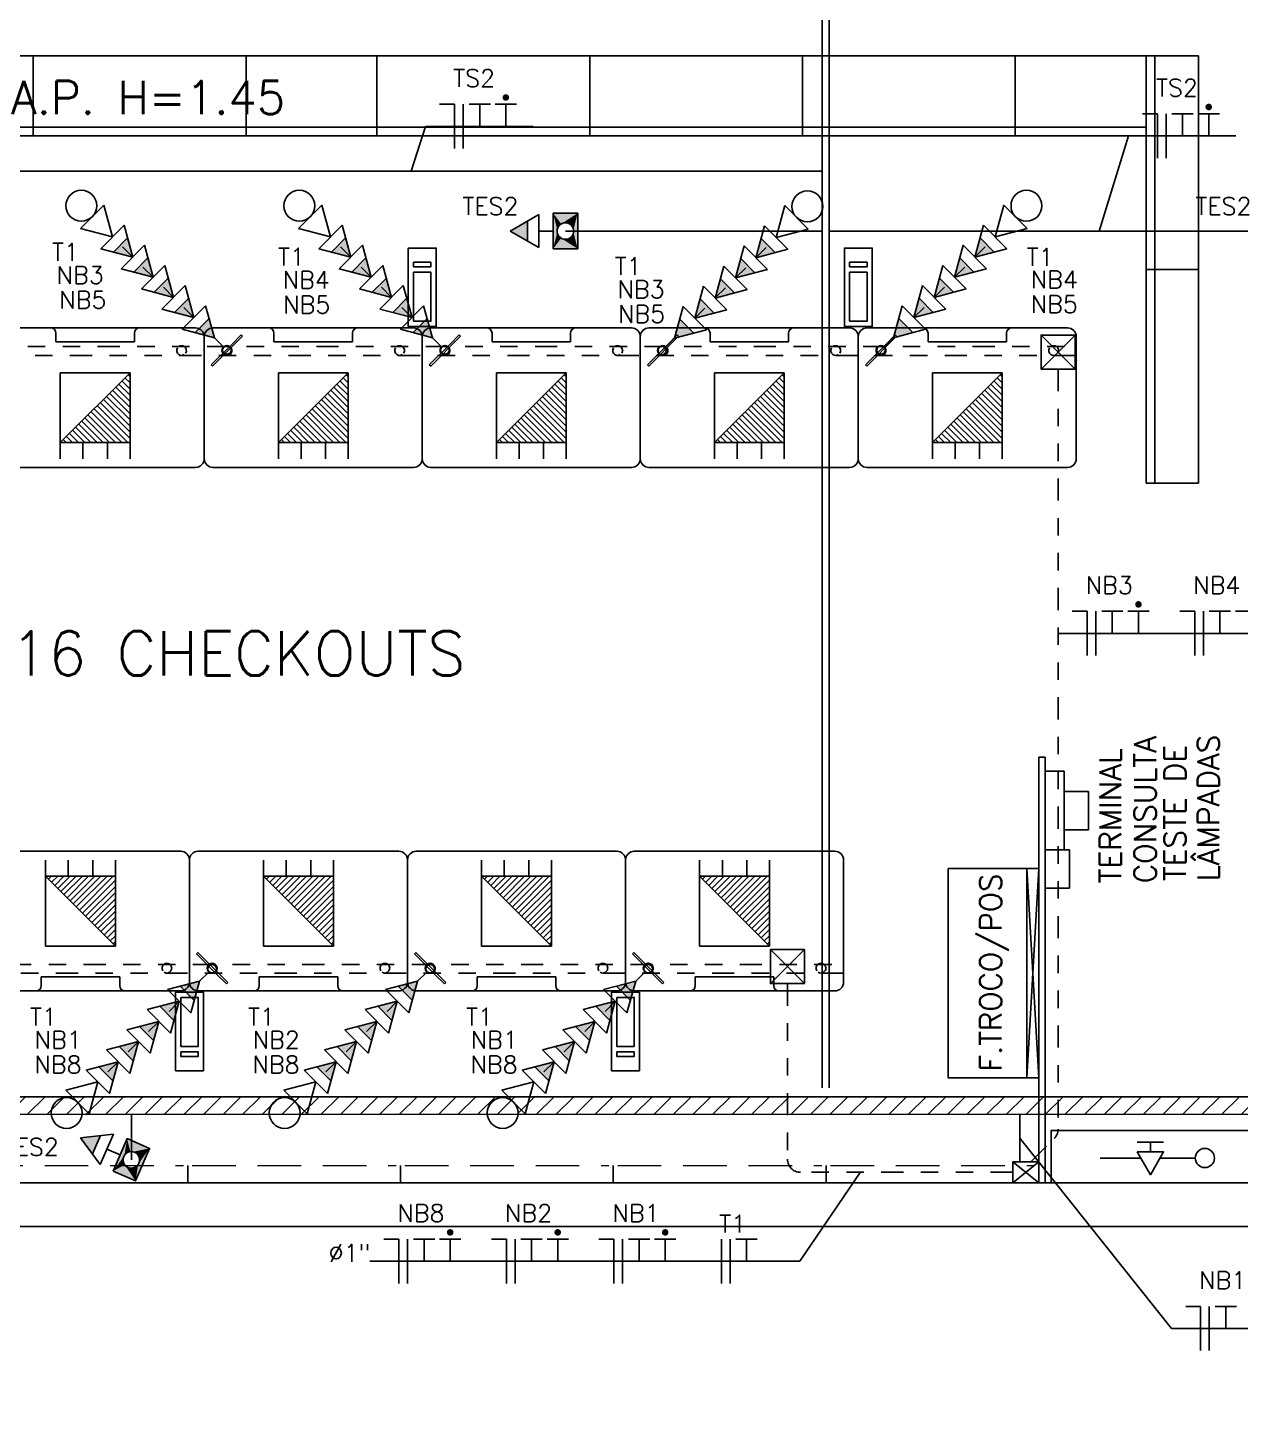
# Model space of a CAD drawing. Header units: metres. Extents: x -367 to 368, y -238 to 223.
# Drawn here: x 206.95 to 213.91, y 198.96 to 206.87 of the extents above; entities that cross this region are included whole.
import ezdxf
from ezdxf.enums import TextEntityAlignment as Align

# ---------------------------------------------------------------- set-up
doc = ezdxf.new("R2010")
doc.units = ezdxf.units.M
doc.linetypes.add('DIVIDE', pattern=[31.75, 12.7, -6.35, 0, -6.35, 0, -6.35])
doc.linetypes.add('LA_BAU_BASES GERAIS_R00$0$LA_BAU_MERC_R01$0$HIDDEN', pattern=[0.375, 0.25, -0.125])
for name, color, linetype in [('ELE-ELÉTRICA', 160, 'Continuous'), ('ELE-INDICAÇÕES', 10, 'Continuous'), ('ELE-INSTALAÇÕES', 160, 'Continuous'), ('ELE-TOMADAS', 10, 'Continuous'), ('ELE-VARIADOS', 10, 'Continuous'), ('ELETRICA', 160, 'Continuous'), ('LA_BAU_BASES GERAIS_R00$0$base', 253, 'Continuous'), ('LA_BAU_BASES GERAIS_R00$0$LA_BAU_MERC_R01$0$CHECK-OUT', 6, 'Continuous')]:
    doc.layers.add(name, color=color, linetype=linetype)
doc.styles.add('LA_BAU_BASES GERAIS_R00$0$LA_BAU_MERC_R01$0$R40-125-RS', font='romans.shx', dxfattribs={"height": 0.1248})
doc.styles.add('LA_BAU_BASES GERAIS_R00$0$LA_BAU_MERC_R01$0$R60-125-RS', font='romans.shx', dxfattribs={"height": 0.19})
doc.styles.add('LA_BAU_BASES GERAIS_R00$0$LA_BAU_MERC_R01$0$R80-125-RS', font='romans.shx', dxfattribs={"height": 0.25375})
doc.styles.add('LA_BAU_BASES GERAIS_R00$0$LA_BAU_MERC_R01$0$RS80', font='ROMANS', dxfattribs={"height": 0.18})
doc.styles.add('LA_BAU_BASES GERAIS_R00$0$R60-125-RS', font='romans.shx', dxfattribs={"height": 0.19})
doc.styles.add('LA_BAU_BASES GERAIS_R00$0$R80-100-RS', font='romans.shx', dxfattribs={"height": 0.203})
doc.styles.get("Standard").update_dxf_attribs({"font": 'romans.shx'})

# ---------------------------------------------------------------- blocks, each defined once
blk = doc.blocks.new('LA_BAU_BASES GERAIS_R00$0$LA_BAU_ALVENARIA TÉRREO_R01')
at = {"layer": 'LA_BAU_BASES GERAIS_R00$0$base', "linetype": 'Continuous'}
for p, q in [((213.3141, 200.4819), (213.4652, 200.4819)), ((213.3896, 200.4273), (213.3896, 200.4819)), ((213.1016, 200.3918), (213.3345, 200.3918)), ((213.4447, 200.3918), (213.6473, 200.3918))]:
    blk.add_line(p, q, dxfattribs=at)
for points in [[(244.37, 177.984), (244.37, 197.7196), (244.49, 197.7196), (244.49, 198.9296), (245.0223, 198.9296), (245.0223, 199.2593), (244.8723, 199.2593), (244.8723, 199.0796), (244.37, 199.0796), (244.37, 200.0296), (244.8723, 200.0296), (244.8723, 199.8604), (245.0223, 199.8604), (245.0223, 200.25), (235.3, 200.25), (235.3, 200.6006), (235.15, 200.6006), (235.15, 200.25), (200.064, 200.25)], [(200.03, 200.25), (200, 200.25), (200, 200), (244.01, 200), (244.01, 177.95), (244.37, 177.95), (244.37, 177.95)]]:
    blk.add_lwpolyline(points, dxfattribs=at)
for points in [[(212.8205, 200.25), (212.8205, 200.55), (214.0205, 200.55), (214.0205, 200.25)], [(213.3141, 200.4273), (213.4652, 200.4273), (213.3896, 200.2964)]]:
    blk.add_lwpolyline(points, close=True, dxfattribs=at)
blk.add_circle((213.7021, 200.3918), 0.0549, dxfattribs=at)
blk = doc.blocks.new('LA_BAU_BASES GERAIS_R00$0$LA_BAU_MERC_R01$0$MON')
at = {"layer": 'LA_BAU_BASES GERAIS_R00$0$LA_BAU_MERC_R01$0$CHECK-OUT', "color": 8}
for p, q in [((76.6531, 39.3141), (76.661, 39.322)), ((76.7719, 39.1953), (76.6531, 39.3141)), ((76.8321, 39.1509), (76.661, 39.322)), ((76.7719, 39.1953), (76.8242, 39.143)), ((76.8242, 39.143), (76.8321, 39.1509))]:
    blk.add_line(p, q, dxfattribs=at)
for start, end in [(146.53696, 236.53696), (56.53696, 123.46304), (326.53696, 56.53696), (236.53696, 303.46304)]:
    blk.add_arc((76.7426, 39.2325), 0.028, start, end, dxfattribs=at)
blk = doc.blocks.new('LA_BAU_BASES GERAIS_R00$0$LA_BAU_MERC_R01$0$FTPOS')
for p, q in [((-1.2, 0), (0, 0)), ((-1.2, -0.07), (-1.2, 0)), ((-1.2, -0.07), (0, 0)), ((-1.2, 0), (0, -0.07)), ((0, -0.07), (0, 0))]:
    blk.add_line(p, q)
blk.add_lwpolyline([(-1.2, -0.52), (0, -0.52), (0, -0.07), (-1.2, -0.07)], close=True)
at = {"style": 'LA_BAU_BASES GERAIS_R00$0$LA_BAU_MERC_R01$0$R40-125-RS', "width": 0.900554}
blk.add_text('F.TROCO/POS', height=0.1248, rotation=180, dxfattribs=at).set_placement((-0.0365, -0.2145), (-1.1711, -0.2145), align=Align.FIT)
blk = doc.blocks.new('LA_BAU_BASES GERAIS_R00$0$LA_BAU_MERC_R01')
at = {"layer": 'LA_BAU_BASES GERAIS_R00$0$base'}
h = blk.add_hatch(dxfattribs=at)
h.set_pattern_fill('ANSI31', color=256, scale=0.2, angle=1080.00015, style=0)
h.set_pattern_definition([(135.00015, (224.828037, 242.559148), (0.017677624, 0.017677715), [])])
h.paths.add_polyline_path([(207.14, 204.493), (207.54, 204.493), (207.54, 204.893)])
h = blk.add_hatch(dxfattribs=at)
h.set_pattern_fill('ANSI31', color=256, scale=0.2, angle=1080.00015, style=0)
h.set_pattern_definition([(135.00015, (226.078037, 242.559148), (0.017677624, 0.017677715), [])])
h.paths.add_polyline_path([(208.39, 204.493), (208.79, 204.493), (208.79, 204.893)])
h = blk.add_hatch(dxfattribs=at)
h.set_pattern_fill('ANSI31', color=256, scale=0.2, angle=1080.00015, style=0)
h.set_pattern_definition([(135.00015, (227.328037, 242.559148), (0.017677624, 0.017677715), [])])
h.paths.add_polyline_path([(209.64, 204.493), (210.04, 204.493), (210.04, 204.893)])
h = blk.add_hatch(dxfattribs=at)
h.set_pattern_fill('ANSI31', color=256, scale=0.2, angle=1080.00015, style=0)
h.set_pattern_definition([(135.00015, (228.578037, 242.559148), (0.017677624, 0.017677715), [])])
h.paths.add_polyline_path([(210.89, 204.493), (211.29, 204.493), (211.29, 204.893)])
h = blk.add_hatch(dxfattribs=at)
h.set_pattern_fill('ANSI31', color=256, scale=0.2, angle=1080.00015, style=0)
h.set_pattern_definition([(135.00015, (229.828037, 242.559148), (0.017677624, 0.017677715), [])])
h.paths.add_polyline_path([(212.14, 204.493), (212.54, 204.493), (212.54, 204.893)])
h = blk.add_hatch(dxfattribs=at)
h.set_pattern_fill('ANSI31', color=256, scale=0.2, angle=900.00015, style=0)
h.set_pattern_definition([(224.99985, (224.74356, 163.940852), (0.017677624, -0.017677715), [])])
h.paths.add_polyline_path([(207.0555, 202.007), (207.4555, 202.007), (207.4555, 201.607)])
h = blk.add_hatch(dxfattribs=at)
h.set_pattern_fill('ANSI31', color=256, scale=0.2, angle=900.00015, style=0)
h.set_pattern_definition([(224.99985, (225.99356, 163.940852), (0.017677624, -0.017677715), [])])
h.paths.add_polyline_path([(208.3055, 202.007), (208.7055, 202.007), (208.7055, 201.607)])
h = blk.add_hatch(dxfattribs=at)
h.set_pattern_fill('ANSI31', color=256, scale=0.2, angle=900.00015, style=0)
h.set_pattern_definition([(224.99985, (227.24356, 163.940852), (0.017677624, -0.017677715), [])])
h.paths.add_polyline_path([(209.5555, 202.007), (209.9555, 202.007), (209.9555, 201.607)])
h = blk.add_hatch(dxfattribs=at)
h.set_pattern_fill('ANSI31', color=256, scale=0.2, angle=900.00015, style=0)
h.set_pattern_definition([(224.99985, (228.49356, 163.940852), (0.017677624, -0.017677715), [])])
h.paths.add_polyline_path([(210.8055, 202.007), (211.2055, 202.007), (211.2055, 201.607)])
for p, q in [((206.985, 206.71), (205.765, 206.71)), ((208.205, 206.71), (206.985, 206.71)), ((206.985, 206.71), (206.985, 206.25)), ((206.985, 206.25), (206.985, 206.71)), ((208.205, 206.71), (208.955, 206.71)), ((208.205, 206.71), (208.205, 206.25)), ((208.205, 206.25), (208.205, 206.71)), ((208.955, 206.71), (208.955, 206.25)), ((210.175, 206.71), (208.955, 206.71)), ((208.955, 206.71), (208.955, 206.25)), ((211.395, 206.71), (210.175, 206.71)), ((210.175, 206.71), (210.175, 206.25)), ((210.175, 206.25), (210.175, 206.71)), ((212.615, 206.71), (211.395, 206.71)), ((211.395, 206.71), (211.395, 206.25)), ((211.395, 206.25), (211.395, 206.71)), ((212.615, 206.71), (213.365, 206.71)), ((212.615, 206.71), (212.615, 206.25)), ((212.615, 206.25), (212.615, 206.71)), ((213.365, 206.71), (213.365, 206.25)), ((213.365, 206.71), (213.665, 206.71)), ((213.365, 205.485), (213.365, 206.71)), ((213.415, 205.485), (213.415, 206.71)), ((213.665, 206.71), (213.665, 205.485)), ((205.765, 206.3), (206.985, 206.3)), ((206.985, 206.3), (208.205, 206.3)), ((208.955, 206.3), (208.205, 206.3)), ((208.955, 206.3), (210.175, 206.3)), ((210.175, 206.3), (211.395, 206.3)), ((211.395, 206.3), (212.615, 206.3)), ((213.365, 206.3), (212.615, 206.3)), ((205.765, 206.25), (206.985, 206.25)), ((206.985, 206.25), (208.205, 206.25)), ((208.955, 206.25), (208.205, 206.25)), ((208.955, 206.25), (210.175, 206.25)), ((210.175, 206.25), (211.395, 206.25)), ((211.395, 206.25), (212.615, 206.25)), ((213.365, 206.25), (212.615, 206.25)), ((213.665, 205.485), (213.365, 205.485)), ((213.365, 205.485), (213.665, 205.485)), ((213.365, 204.26), (213.365, 205.485)), ((213.415, 204.26), (213.415, 205.485)), ((213.665, 205.485), (213.665, 204.26)), ((206.765, 205.15), (207.085, 205.15)), ((207.595, 205.15), (207.085, 205.15)), ((207.915, 205.15), (207.595, 205.15)), ((208.015, 205.15), (208.335, 205.15)), ((208.845, 205.15), (208.335, 205.15)), ((209.165, 205.15), (208.845, 205.15)), ((209.265, 205.15), (209.585, 205.15)), ((210.095, 205.15), (209.585, 205.15)), ((210.415, 205.15), (210.095, 205.15)), ((210.515, 205.15), (210.835, 205.15)), ((211.345, 205.15), (210.835, 205.15)), ((211.665, 205.15), (211.345, 205.15)), ((211.765, 205.15), (212.085, 205.15)), ((212.595, 205.15), (212.085, 205.15)), ((212.915, 205.15), (212.595, 205.15)), ((207.115, 205.12), (207.115, 205.07)), ((207.565, 205.07), (207.115, 205.07)), ((207.565, 205.12), (207.565, 205.07)), ((207.965, 205.1), (207.965, 204.4)), ((207.965, 205.1), (207.965, 204.6)), ((208.365, 205.12), (208.365, 205.07)), ((208.815, 205.07), (208.365, 205.07)), ((208.815, 205.12), (208.815, 205.07)), ((209.215, 205.1), (209.215, 204.6)), ((209.215, 205.1), (209.215, 204.4)), ((209.615, 205.12), (209.615, 205.07)), ((210.065, 205.07), (209.615, 205.07)), ((210.065, 205.12), (210.065, 205.07)), ((210.465, 205.1), (210.465, 204.4)), ((210.465, 205.1), (210.465, 204.6)), ((210.865, 205.12), (210.865, 205.07)), ((211.315, 205.07), (210.865, 205.07)), ((211.315, 205.12), (211.315, 205.07)), ((211.715, 205.1), (211.715, 204.6)), ((211.715, 205.1), (211.715, 204.4)), ((212.115, 205.12), (212.115, 205.07)), ((212.565, 205.07), (212.115, 205.07)), ((212.565, 205.12), (212.565, 205.07)), ((212.965, 205.1), (212.965, 204.6)), ((207.54, 204.893), (207.14, 204.493)), ((207.54, 204.893), (207.14, 204.893)), ((207.14, 204.893), (207.14, 204.493)), ((207.54, 204.493), (207.54, 204.893)), ((208.79, 204.893), (208.39, 204.493)), ((208.79, 204.893), (208.39, 204.893)), ((208.39, 204.893), (208.39, 204.493)), ((208.79, 204.493), (208.79, 204.893)), ((210.04, 204.893), (209.64, 204.493)), ((210.04, 204.893), (209.64, 204.893)), ((209.64, 204.893), (209.64, 204.493)), ((210.04, 204.493), (210.04, 204.893)), ((211.29, 204.893), (210.89, 204.493)), ((211.29, 204.893), (210.89, 204.893)), ((210.89, 204.893), (210.89, 204.493)), ((211.29, 204.493), (211.29, 204.893)), ((212.54, 204.893), (212.14, 204.493)), ((212.54, 204.893), (212.14, 204.893)), ((212.14, 204.893), (212.14, 204.493)), ((212.54, 204.493), (212.54, 204.893)), ((207.965, 204.6), (207.965, 204.4)), ((209.215, 204.6), (209.215, 204.4)), ((210.465, 204.6), (210.465, 204.4)), ((211.715, 204.6), (211.715, 204.4)), ((212.965, 204.6), (212.965, 204.4)), ((207.54, 204.493), (207.14, 204.493)), ((207.14, 204.4), (207.14, 204.493)), ((207.27, 204.4), (207.27, 204.493)), ((207.41, 204.4), (207.41, 204.493)), ((207.54, 204.4), (207.54, 204.493)), ((208.79, 204.493), (208.39, 204.493)), ((208.39, 204.4), (208.39, 204.493)), ((208.52, 204.4), (208.52, 204.493)), ((208.66, 204.4), (208.66, 204.493)), ((208.79, 204.4), (208.79, 204.493)), ((210.04, 204.493), (209.64, 204.493)), ((209.64, 204.4), (209.64, 204.493)), ((209.77, 204.4), (209.77, 204.493)), ((209.91, 204.4), (209.91, 204.493)), ((210.04, 204.4), (210.04, 204.493)), ((211.29, 204.493), (210.89, 204.493)), ((210.89, 204.4), (210.89, 204.493)), ((211.02, 204.4), (211.02, 204.493)), ((211.16, 204.4), (211.16, 204.493)), ((211.29, 204.4), (211.29, 204.493)), ((212.54, 204.493), (212.14, 204.493)), ((212.14, 204.4), (212.14, 204.493)), ((212.27, 204.4), (212.27, 204.493)), ((212.41, 204.4), (212.41, 204.493)), ((212.54, 204.4), (212.54, 204.493)), ((206.765, 204.35), (207.915, 204.35)), ((208.015, 204.35), (209.165, 204.35)), ((209.265, 204.35), (210.415, 204.35)), ((210.515, 204.35), (211.665, 204.35)), ((211.765, 204.35), (212.915, 204.35)), ((213.665, 204.26), (213.365, 204.26)), ((212.7505, 202.69), (212.7505, 200.25)), ((212.7855, 202.69), (212.7505, 202.69)), ((212.7855, 202.69), (212.7855, 200.25)), ((212.8955, 202.6086), (212.7855, 202.6086)), ((212.7855, 202.6086), (212.7855, 202.1586)), ((212.8955, 202.1586), (212.8955, 202.6086)), ((213.0355, 202.4936), (212.8955, 202.4936)), ((212.8955, 202.4936), (212.8955, 202.2736)), ((213.0355, 202.2736), (213.0355, 202.4936)), ((212.8955, 202.2736), (213.0355, 202.2736)), ((206.6805, 202.15), (207.8305, 202.15)), ((207.9305, 202.15), (209.0805, 202.15)), ((209.1805, 202.15), (210.3305, 202.15)), ((210.4305, 202.15), (211.5805, 202.15)), ((212.7855, 201.9386), (212.7855, 202.1586)), ((212.7855, 202.1586), (212.9255, 202.1586)), ((212.7855, 202.1586), (212.8955, 202.1586)), ((212.9255, 202.1586), (212.9255, 201.9386)), ((207.0555, 202.1), (207.0555, 202.007)), ((207.1855, 202.1), (207.1855, 202.007)), ((207.3255, 202.1), (207.3255, 202.007)), ((207.4555, 202.1), (207.4555, 202.007)), ((207.8805, 201.9), (207.8805, 202.1)), ((207.8805, 201.4), (207.8805, 202.1)), ((208.3055, 202.1), (208.3055, 202.007)), ((208.4355, 202.1), (208.4355, 202.007)), ((208.5755, 202.1), (208.5755, 202.007)), ((208.7055, 202.1), (208.7055, 202.007)), ((209.1305, 201.4), (209.1305, 202.1)), ((209.1305, 201.9), (209.1305, 202.1)), ((209.5555, 202.1), (209.5555, 202.007)), ((209.6855, 202.1), (209.6855, 202.007)), ((209.8255, 202.1), (209.8255, 202.007)), ((209.9555, 202.1), (209.9555, 202.007)), ((210.3805, 201.9), (210.3805, 202.1)), ((210.3805, 201.4), (210.3805, 202.1)), ((210.8055, 202.1), (210.8055, 202.007)), ((210.9355, 202.1), (210.9355, 202.007)), ((211.0755, 202.1), (211.0755, 202.007)), ((211.2055, 202.1), (211.2055, 202.007)), ((211.6305, 201.9), (211.6305, 202.1)), ((207.4555, 201.607), (207.0555, 202.007)), ((207.0555, 201.607), (207.0555, 202.007)), ((207.4555, 202.007), (207.0555, 202.007)), ((207.4555, 202.007), (207.4555, 201.607)), ((208.7055, 201.607), (208.3055, 202.007)), ((208.3055, 201.607), (208.3055, 202.007)), ((208.7055, 202.007), (208.3055, 202.007)), ((208.7055, 202.007), (208.7055, 201.607)), ((209.9555, 201.607), (209.5555, 202.007)), ((209.5555, 201.607), (209.5555, 202.007)), ((209.9555, 202.007), (209.5555, 202.007)), ((209.9555, 202.007), (209.9555, 201.607)), ((211.2055, 201.607), (210.8055, 202.007)), ((210.8055, 201.607), (210.8055, 202.007)), ((211.2055, 202.007), (210.8055, 202.007)), ((211.2055, 202.007), (211.2055, 201.607)), ((212.9255, 201.9386), (212.7855, 201.9386)), ((207.8805, 201.4), (207.8805, 201.9)), ((209.1305, 201.4), (209.1305, 201.9)), ((210.3805, 201.4), (210.3805, 201.9)), ((211.6305, 201.4), (211.6305, 201.9)), ((207.4555, 201.607), (207.0555, 201.607)), ((208.7055, 201.607), (208.3055, 201.607)), ((209.9555, 201.607), (209.5555, 201.607)), ((211.2055, 201.607), (210.8055, 201.607)), ((207.0305, 201.38), (207.0305, 201.43)), ((207.4805, 201.43), (207.0305, 201.43)), ((207.4805, 201.38), (207.4805, 201.43)), ((208.2805, 201.38), (208.2805, 201.43)), ((208.7305, 201.43), (208.2805, 201.43)), ((208.7305, 201.38), (208.7305, 201.43)), ((209.5305, 201.38), (209.5305, 201.43)), ((209.9805, 201.43), (209.5305, 201.43)), ((209.9805, 201.38), (209.9805, 201.43)), ((210.7805, 201.38), (210.7805, 201.43)), ((211.2305, 201.43), (210.7805, 201.43)), ((211.2305, 201.38), (211.2305, 201.43)), ((206.6805, 201.35), (207.0005, 201.35)), ((207.5105, 201.35), (207.0005, 201.35)), ((207.8305, 201.35), (207.5105, 201.35)), ((207.9305, 201.35), (208.2505, 201.35)), ((208.7605, 201.35), (208.2505, 201.35)), ((209.0805, 201.35), (208.7605, 201.35)), ((209.1805, 201.35), (209.5005, 201.35)), ((210.0105, 201.35), (209.5005, 201.35)), ((210.3305, 201.35), (210.0105, 201.35)), ((210.4305, 201.35), (210.7505, 201.35)), ((211.2605, 201.35), (210.7505, 201.35)), ((211.5805, 201.35), (211.2605, 201.35))]:
    blk.add_line(p, q, dxfattribs=at)
at = {"layer": 'LA_BAU_BASES GERAIS_R00$0$base', "linetype": 'LA_BAU_BASES GERAIS_R00$0$LA_BAU_MERC_R01$0$HIDDEN', "lineweight": 0}
for p, q in [((206.6755, 200.35), (207.8455, 200.35)), ((207.8955, 200.35), (209.0655, 200.35)), ((209.1155, 200.35), (210.2855, 200.35)), ((210.3355, 200.35), (211.5055, 200.35)), ((211.5555, 200.35), (212.7255, 200.35))]:
    blk.add_line(p, q, dxfattribs=at)
at = {"layer": 'LA_BAU_BASES GERAIS_R00$0$base', "lineweight": 0}
for p, q in [((207.8705, 200.35), (207.8705, 200.25)), ((207.8705, 200.25), (207.8705, 200.35)), ((209.0905, 200.35), (209.0905, 200.25)), ((209.0905, 200.25), (209.0905, 200.35)), ((210.3105, 200.35), (210.3105, 200.25)), ((210.3105, 200.25), (210.3105, 200.35)), ((211.5305, 200.35), (211.5305, 200.25)), ((211.5305, 200.25), (211.5305, 200.35)), ((212.7505, 200.25), (212.7505, 200.35)), ((206.6505, 200.25), (207.8705, 200.25)), ((207.8705, 200.25), (209.0905, 200.25)), ((209.0905, 200.25), (210.3105, 200.25)), ((210.3105, 200.25), (211.5305, 200.25)), ((211.5305, 200.25), (212.7505, 200.25))]:
    blk.add_line(p, q, dxfattribs=at)
at = {"layer": 'LA_BAU_BASES GERAIS_R00$0$base'}
for points in [[(209.135, 205.1578), (209.295, 205.1578), (209.295, 205.6078), (209.135, 205.6078)], [(211.635, 205.1578), (211.795, 205.1578), (211.795, 205.6078), (211.635, 205.6078)], [(209.165, 205.5002), (209.265, 205.5002), (209.265, 205.526), (209.165, 205.526)], [(209.165, 205.1878), (209.265, 205.1878), (209.265, 205.4687), (209.165, 205.4687)], [(211.665, 205.5002), (211.765, 205.5002), (211.765, 205.526), (211.665, 205.526)], [(211.665, 205.1878), (211.765, 205.1878), (211.765, 205.4687), (211.665, 205.4687)], [(207.8005, 201.3422), (207.9605, 201.3422), (207.9605, 200.8922), (207.8005, 200.8922)], [(207.8305, 201.3122), (207.9305, 201.3122), (207.9305, 201.0313), (207.8305, 201.0313)], [(210.3005, 201.3422), (210.4605, 201.3422), (210.4605, 200.8922), (210.3005, 200.8922)], [(210.3305, 201.3122), (210.4305, 201.3122), (210.4305, 201.0313), (210.3305, 201.0313)], [(207.8305, 200.9998), (207.9305, 200.9998), (207.9305, 200.974), (207.8305, 200.974)], [(210.3305, 200.9998), (210.4305, 200.9998), (210.4305, 200.974), (210.3305, 200.974)]]:
    blk.add_lwpolyline(points, close=True, dxfattribs=at)
for centre in [(208.0949, 205.0201), (209.3449, 205.0201), (210.5949, 205.0201), (211.8449, 205.0201), (208.0105, 201.4799), (209.2605, 201.4799), (210.5105, 201.4799)]:
    blk.add_circle(centre, 0.0281, dxfattribs=at)
for centre, radius, start, end in [((207.085, 205.12), 0.03, 360, 90), ((207.595, 205.12), 0.03, 90, 180), ((207.915, 205.1), 0.05, 0, 90), ((208.015, 205.1), 0.05, 90, 180), ((208.335, 205.12), 0.03, 360, 90), ((208.845, 205.12), 0.03, 90, 180), ((209.165, 205.1), 0.05, 0, 90), ((209.265, 205.1), 0.05, 90, 180), ((209.585, 205.12), 0.03, 360, 90), ((210.095, 205.12), 0.03, 90, 180), ((210.415, 205.1), 0.05, 0, 90), ((210.515, 205.1), 0.05, 90, 180), ((210.835, 205.12), 0.03, 360, 90), ((211.345, 205.12), 0.03, 90, 180), ((211.665, 205.1), 0.05, 0, 90), ((211.765, 205.1), 0.05, 90, 180), ((212.085, 205.12), 0.03, 360, 90), ((212.595, 205.12), 0.03, 90, 180), ((212.915, 205.1), 0.05, 0, 90), ((207.835, 205.02), 0.028, 146.53696, 236.53696), ((207.835, 205.02), 0.028, 56.53696, 123.46304), ((207.835, 205.02), 0.028, 236.53696, 303.46304), ((207.835, 205.02), 0.028, 326.53696, 56.53696), ((209.085, 205.02), 0.028, 146.53696, 236.53696), ((209.085, 205.02), 0.028, 56.53696, 123.46304), ((209.085, 205.02), 0.028, 236.53696, 303.46304), ((209.085, 205.02), 0.028, 326.53696, 56.53696), ((210.335, 205.02), 0.028, 146.53696, 236.53696), ((210.335, 205.02), 0.028, 56.53696, 123.46304), ((210.335, 205.02), 0.028, 236.53696, 303.46304), ((210.335, 205.02), 0.028, 326.53696, 56.53696), ((211.585, 205.02), 0.028, 146.53696, 236.53696), ((211.585, 205.02), 0.028, 56.53696, 123.46304), ((211.585, 205.02), 0.028, 236.53696, 303.46304), ((211.585, 205.02), 0.028, 326.53696, 56.53696), ((212.835, 205.02), 0.028, 146.53696, 236.53696), ((212.835, 205.02), 0.028, 56.53696, 123.46304), ((212.835, 205.02), 0.028, 236.53696, 303.46304), ((212.835, 205.02), 0.028, 326.53696, 56.53696), ((207.915, 204.4), 0.05, 270, 0), ((208.015, 204.4), 0.05, 180, 270), ((209.165, 204.4), 0.05, 270, 0), ((209.265, 204.4), 0.05, 180, 270), ((210.415, 204.4), 0.05, 270, 0), ((210.515, 204.4), 0.05, 180, 270), ((211.665, 204.4), 0.05, 270, 0), ((211.765, 204.4), 0.05, 180, 270), ((212.915, 204.4), 0.05, 270, 0), ((207.8305, 202.1), 0.05, 360, 90), ((207.9305, 202.1), 0.05, 90, 180), ((209.0805, 202.1), 0.05, 360, 90), ((209.1805, 202.1), 0.05, 90, 180), ((210.3305, 202.1), 0.05, 360, 90), ((210.4305, 202.1), 0.05, 90, 180), ((211.5805, 202.1), 0.05, 360, 90), ((207.7505, 201.48), 0.028, 123.46304, 213.46304), ((207.7505, 201.48), 0.028, 56.53696, 123.46304), ((207.7505, 201.48), 0.028, 236.53696, 303.46304), ((207.7505, 201.48), 0.028, 303.46304, 33.46304), ((209.0005, 201.48), 0.028, 123.46304, 213.46304), ((209.0005, 201.48), 0.028, 56.53696, 123.46304), ((209.0005, 201.48), 0.028, 236.53696, 303.46304), ((209.0005, 201.48), 0.028, 303.46304, 33.46304), ((210.2505, 201.48), 0.028, 123.46304, 213.46304), ((210.2505, 201.48), 0.028, 56.53696, 123.46304), ((210.2505, 201.48), 0.028, 236.53696, 303.46304), ((210.2505, 201.48), 0.028, 303.46304, 33.46304), ((211.5005, 201.48), 0.028, 123.46304, 213.46304), ((211.5005, 201.48), 0.028, 56.53696, 123.46304), ((211.5005, 201.48), 0.028, 236.53696, 303.46304), ((211.5005, 201.48), 0.028, 303.46304, 33.46304), ((207.0005, 201.38), 0.03, 270, 0), ((207.5105, 201.38), 0.03, 180, 270), ((207.8305, 201.4), 0.05, 270, 0), ((207.9305, 201.4), 0.05, 180, 270), ((208.2505, 201.38), 0.03, 270, 0), ((208.7605, 201.38), 0.03, 180, 270), ((209.0805, 201.4), 0.05, 270, 0), ((209.1805, 201.4), 0.05, 180, 270), ((209.5005, 201.38), 0.03, 270, 0), ((210.0105, 201.38), 0.03, 180, 270), ((210.3305, 201.4), 0.05, 270, 0), ((210.4305, 201.4), 0.05, 180, 270), ((210.7505, 201.38), 0.03, 270, 0), ((211.2605, 201.38), 0.03, 180, 270), ((211.5805, 201.4), 0.05, 270, 0)]:
    blk.add_arc(centre, radius, start, end, dxfattribs=at)
at = {"layer": 'LA_BAU_BASES GERAIS_R00$0$base', "xscale": -1, "rotation": 180}
for p in [(131.3524, 244.2525), (132.6024, 244.2525), (133.8524, 244.2525), (135.1024, 244.2525)]:
    blk.add_blockref('LA_BAU_BASES GERAIS_R00$0$LA_BAU_MERC_R01$0$MON', p, dxfattribs=at)
at = {"layer": 'LA_BAU_BASES GERAIS_R00$0$base', "rotation": 270}
blk.add_blockref('LA_BAU_BASES GERAIS_R00$0$LA_BAU_MERC_R01$0$FTPOS', (212.7505, 200.8511), dxfattribs=at)
at = {"layer": 'LA_BAU_BASES GERAIS_R00$0$base'}
for p in [(131.268, 162.2475), (132.518, 162.2475), (133.768, 162.2475)]:
    blk.add_blockref('LA_BAU_BASES GERAIS_R00$0$LA_BAU_MERC_R01$0$MON', p, dxfattribs=at)
at = {"layer": 'LA_BAU_BASES GERAIS_R00$0$base', "style": 'LA_BAU_BASES GERAIS_R00$0$LA_BAU_MERC_R01$0$R60-125-RS'}
blk.add_text('A.P. H=1.45', height=0.19, dxfattribs=at).set_placement((207.6436, 206.3753), align=Align.CENTER)
at = {"layer": 'LA_BAU_BASES GERAIS_R00$0$base', "style": 'LA_BAU_BASES GERAIS_R00$0$LA_BAU_MERC_R01$0$R80-125-RS'}
blk.add_text('16 CHECKOUTS', height=0.25375, dxfattribs=at).set_placement((206.8533, 203.157))
at = {"layer": 'LA_BAU_BASES GERAIS_R00$0$base', "style": 'LA_BAU_BASES GERAIS_R00$0$LA_BAU_MERC_R01$0$R40-125-RS'}
for s, p in [('CONSULTA', (213.422, 201.966, -1.0468)), ('LÂMPADAS', (213.7847, 201.9789)), ('TERMINAL', (213.2218, 201.966, -1.0468)), ('TESTE DE', (213.5932, 201.9784))]:
    blk.add_text(s, height=0.1248, rotation=90, dxfattribs=at).set_placement(p)
at = {"layer": 'LA_BAU_BASES GERAIS_R00$0$base', "text_generation_flag": 4}
for tag, height, rotation, style, p in [('CD H=1.45', 0.12, 180, 'LA_BAU_BASES GERAIS_R00$0$LA_BAU_MERC_R01$0$RS80', (261.7377, 205.5486)), ('CD H=1.45', 0.12, 180, 'LA_BAU_BASES GERAIS_R00$0$LA_BAU_MERC_R01$0$RS80', (262.989, 205.5486)), ('CD H=2.25', 0.1248, 270, 'LA_BAU_BASES GERAIS_R00$0$LA_BAU_MERC_R01$0$R40-125-RS', (266.1703, 203.6629)), ('CD H=1.45', 0.12, 180, 'LA_BAU_BASES GERAIS_R00$0$LA_BAU_MERC_R01$0$RS80', (261.3541, 202.8262)), ('CD H=1.45', 0.12, 180, 'LA_BAU_BASES GERAIS_R00$0$LA_BAU_MERC_R01$0$RS80', (262.6054, 202.8262)), ('CD H=1.45', 0.12, 180, 'LA_BAU_BASES GERAIS_R00$0$LA_BAU_MERC_R01$0$RS80', (263.8567, 202.8262)), ('CD H=1.45', 0.12, 180, 'LA_BAU_BASES GERAIS_R00$0$LA_BAU_MERC_R01$0$RS80', (265.108, 202.8262))]:
    blk.add_attdef(tag, text='', height=height, rotation=rotation, dxfattribs=dict(at, style=style)).set_placement(p, align=Align.MIDDLE)
at = {"layer": 'LA_BAU_BASES GERAIS_R00$0$base', "style": 'LA_BAU_BASES GERAIS_R00$0$LA_BAU_MERC_R01$0$RS80', "text_generation_flag": 4}
for p in [(261.764, 204.8962), (263.0153, 204.8962)]:
    blk.add_attdef('CD H=1.45', text='', height=0.12, dxfattribs=at).set_placement(p, align=Align.MIDDLE)
at = {"layer": 'LA_BAU_BASES GERAIS_R00$0$base', "style": 'LA_BAU_BASES GERAIS_R00$0$LA_BAU_MERC_R01$0$R40-125-RS'}
for p in [(246.2431, 203.0982), (247.3931, 203.0982), (248.5431, 203.0982), (249.6931, 203.0982), (250.8431, 203.0982), (246.2431, 202.3182), (247.3931, 202.3182), (248.5431, 202.3182), (249.6931, 202.3182), (250.8431, 202.3182)]:
    blk.add_attdef('TIPO', text='', height=0.1248, rotation=180, dxfattribs=at).set_placement(p, align=Align.MIDDLE)
blk = doc.blocks.new('LA_BAU_BASES GERAIS_R00')
at = {"layer": 'LA_BAU_BASES GERAIS_R00$0$base'}
for name in ['LA_BAU_BASES GERAIS_R00$0$LA_BAU_MERC_R01', 'LA_BAU_BASES GERAIS_R00$0$LA_BAU_ALVENARIA TÉRREO_R01']:
    blk.add_blockref(name, (0, 0), dxfattribs=at)
at = {"layer": 'LA_BAU_BASES GERAIS_R00$0$base', "style": 'LA_BAU_BASES GERAIS_R00$0$R60-125-RS'}
for p in [(242.7816, 218.9192), (358.6366, 192.9642)]:
    blk.add_attdef('S', text='', height=0.19, rotation=90, dxfattribs=at).set_placement(p, align=Align.MIDDLE_CENTER)
at = {"layer": 'LA_BAU_BASES GERAIS_R00$0$base', "style": 'LA_BAU_BASES GERAIS_R00$0$R80-100-RS'}
blk.add_attdef('ACESSO', text='', height=0.203, dxfattribs=at).set_placement((365.9223, 191.9868), align=Align.TOP_CENTER)
at = {"layer": 'LA_BAU_BASES GERAIS_R00$0$base', "style": 'LA_BAU_BASES GERAIS_R00$0$R60-125-RS'}
blk.add_attdef('S', text='', height=0.19, dxfattribs=at).set_placement((266.1142, 180.9134), align=Align.MIDDLE_CENTER)
blk = doc.blocks.new('TOM-EST')
for p, q in [((0, 0.38), (-0.146, 0.127)), ((0.146, 0.127), (0, 0.38)), ((-0.146, 0.127), (0.146, 0.127)), ((-0.088, 0.227), (0.088, 0.227)), ((0, 0.127), (0, 0))]:
    blk.add_line(p, q)
blk.add_solid([(0, 0.38), (-0.088, 0.227), (0.088, 0.227)])
blk = doc.blocks.new('CXPISO')
at = {"color": 10}
for p, q in [((-0.15, -0.15), (0.15, 0.15)), ((-0.15, 0.15), (0.15, -0.15))]:
    blk.add_line(p, q, dxfattribs=at)
blk.add_lwpolyline([(-0.15, 0.15), (-0.15, -0.15), (0.15, -0.15), (0.15, 0.15)], close=True, dxfattribs=at)
blk = doc.blocks.new('*U2')
at = {"linetype": 'Continuous'}
for points in [[(-46.311, -157.702), (-46.182, -157.731), (-46.052, -157.702)], [(-46.311, -157.702), (-46.192, -157.732), (-46.182, -157.731)], [(-46.311, -157.702), (-46.202, -157.735), (-46.192, -157.732)], [(-46.311, -157.702), (-46.212, -157.739), (-46.202, -157.735)], [(-46.311, -157.702), (-46.221, -157.745), (-46.212, -157.739)], [(-46.311, -157.702), (-46.228, -157.753), (-46.221, -157.745)], [(-46.311, -157.702), (-46.234, -157.761), (-46.228, -157.753)], [(-46.311, -157.702), (-46.311, -157.881), (-46.234, -157.761)], [(-46.234, -157.761), (-46.311, -157.881), (-46.239, -157.771)], [(-46.239, -157.771), (-46.311, -157.881), (-46.241, -157.781)], [(-46.241, -157.781), (-46.311, -157.881), (-46.242, -157.792)], [(-46.052, -157.702), (-46.182, -157.731), (-46.171, -157.732)], [(-46.052, -157.702), (-46.171, -157.732), (-46.161, -157.735)], [(-46.052, -157.702), (-46.161, -157.735), (-46.151, -157.739)], [(-46.052, -157.702), (-46.151, -157.739), (-46.143, -157.745)], [(-46.052, -157.702), (-46.143, -157.745), (-46.135, -157.753)], [(-46.052, -157.702), (-46.135, -157.753), (-46.129, -157.761)], [(-46.052, -157.702), (-46.129, -157.761), (-46.052, -157.881)], [(-46.129, -157.761), (-46.125, -157.771), (-46.052, -157.881)], [(-46.125, -157.771), (-46.122, -157.781), (-46.052, -157.881)], [(-46.122, -157.781), (-46.121, -157.792), (-46.052, -157.881)], [(-46.242, -157.792), (-46.311, -157.881), (-46.241, -157.802)], [(-46.241, -157.802), (-46.311, -157.881), (-46.239, -157.812)], [(-46.239, -157.812), (-46.311, -157.881), (-46.234, -157.822)], [(-46.234, -157.822), (-46.311, -157.881), (-46.228, -157.831)], [(-46.228, -157.831), (-46.311, -157.881), (-46.221, -157.838)], [(-46.221, -157.838), (-46.311, -157.881), (-46.212, -157.844)], [(-46.212, -157.844), (-46.311, -157.881), (-46.202, -157.849)], [(-46.202, -157.849), (-46.311, -157.881), (-46.192, -157.851)], [(-46.192, -157.851), (-46.311, -157.881), (-46.182, -157.852)], [(-46.182, -157.852), (-46.311, -157.881), (-46.052, -157.881)], [(-46.171, -157.851), (-46.182, -157.852), (-46.052, -157.881)], [(-46.161, -157.849), (-46.171, -157.851), (-46.052, -157.881)], [(-46.151, -157.844), (-46.161, -157.849), (-46.052, -157.881)], [(-46.143, -157.838), (-46.151, -157.844), (-46.052, -157.881)], [(-46.135, -157.831), (-46.143, -157.838), (-46.052, -157.881)], [(-46.129, -157.822), (-46.135, -157.831), (-46.052, -157.881)], [(-46.125, -157.812), (-46.129, -157.822), (-46.052, -157.881)], [(-46.122, -157.802), (-46.125, -157.812), (-46.052, -157.881)], [(-46.121, -157.792), (-46.122, -157.802), (-46.052, -157.881)]]:
    blk.add_solid(points, dxfattribs=at)
blk = doc.blocks.new('CD')
blk.add_lwpolyline([(0.15, 0.1085), (0, 0.1085), (0, -0.1085), (0.15, -0.1085)], close=True)
blk.add_circle((0.075, 0), 0.0507)
at = {"linetype": 'Continuous', "xscale": 0.8367081843719656, "yscale": 0.8367081843719656, "zscale": 0.8367081843719656, "rotation": 270}
blk.add_blockref('*U2', (132.1006, -38.6405), dxfattribs=at)

msp = doc.modelspace()

# ---------------------------------------------------------------- hatches: boundary and pattern name
at = {"layer": 'ELE-ELÉTRICA'}
h = msp.add_hatch(dxfattribs=at)
h.set_pattern_fill('ANSI31', color=2, scale=0.025, style=0)
h.set_pattern_definition([(45, (200.66, 190.31), (-0.0561266, 0.0561266), [])])
h.paths.add_polyline_path([(246.0983, 200.6101), (245.9648, 200.7436), (236.8661, 200.7436), (235.3104, 202.2993), (229.3518, 202.2993), (227.7961, 200.7436), (200.66, 200.7436), (200.66, 200.6436), (227.8361, 200.6422), (229.3918, 202.1978), (235.2704, 202.1978), (236.8261, 200.6422), (245.9262, 200.6408), (245.9983, 200.5687), (245.9983, 190.4395), (246.1278, 190.31), (252.59, 190.31), (252.59, 190.41), (246.1692, 190.41), (246.0985, 190.4807)])

# ---------------------------------------------------------------- linework, layer by layer
at = {"layer": 'ELE-INDICAÇÕES', "color": 20}
for p, q in [((209.4003, 206.4313), (209.3147, 206.4313)), ((209.4003, 206.1779), (209.4003, 206.4313)), ((209.4503, 206.1779), (209.4503, 206.4313)), ((209.6056, 206.4313), (209.4836, 206.4313)), ((209.7554, 206.4313), (209.6335, 206.4313)), ((209.6944, 206.3046), (209.6944, 206.4313)), ((213.43, 206.3767), (213.3444, 206.3767)), ((213.43, 206.1233), (213.43, 206.3767)), ((213.48, 206.1233), (213.48, 206.3767)), ((213.6353, 206.3767), (213.5133, 206.3767)), ((213.7851, 206.3767), (213.6631, 206.3767)), ((213.7241, 206.25), (213.7241, 206.3767)), ((213.0272, 203.5257), (212.9415, 203.5257)), ((213.0272, 203.2724), (213.0272, 203.5257)), ((213.0771, 203.2724), (213.0771, 203.5257)), ((213.2324, 203.5257), (213.1104, 203.5257)), ((213.3822, 203.5257), (213.2603, 203.5257)), ((213.3213, 203.3991), (213.3213, 203.5257)), ((213.6436, 203.5257), (213.558, 203.5257)), ((213.6436, 203.2724), (213.6436, 203.5257)), ((213.6935, 203.2724), (213.6935, 203.5257)), ((213.8489, 203.5257), (213.7269, 203.5257)), ((213.9987, 203.5257), (213.8767, 203.5257)), ((209.081, 199.9265), (208.9954, 199.9265)), ((209.081, 199.6732), (209.081, 199.9265)), ((209.131, 199.6732), (209.131, 199.9265)), ((209.2863, 199.9265), (209.1643, 199.9265)), ((209.4361, 199.9265), (209.3141, 199.9265)), ((209.3751, 199.7999), (209.3751, 199.9265)), ((209.6975, 199.9265), (209.6118, 199.9265)), ((209.6975, 199.6732), (209.6975, 199.9265)), ((209.7474, 199.6732), (209.7474, 199.9265)), ((209.9027, 199.9265), (209.7808, 199.9265)), ((210.0526, 199.9265), (209.9306, 199.9265)), ((209.9916, 199.7999), (209.9916, 199.9265)), ((210.3139, 199.9265), (210.2283, 199.9265)), ((210.3139, 199.6732), (210.3139, 199.9265)), ((210.3639, 199.6732), (210.3639, 199.9265)), ((210.5192, 199.9265), (210.3972, 199.9265)), ((210.669, 199.9265), (210.547, 199.9265)), ((210.608, 199.7999), (210.608, 199.9265)), ((210.9303, 199.6732), (210.9303, 199.9265)), ((210.9803, 199.6732), (210.9803, 199.9265)), ((211.1356, 199.9265), (211.0136, 199.9265)), ((213.6775, 199.5417), (213.5919, 199.5417)), ((213.6775, 199.2883), (213.6775, 199.5417)), ((213.7274, 199.2883), (213.7274, 199.5417)), ((213.8828, 199.5417), (213.7608, 199.5417))]:
    msp.add_line(p, q, dxfattribs=at)
at = {"layer": 'ELE-INDICAÇÕES', "color": 20, "linetype": 'Continuous'}
for p, q in [((209.5446, 206.3046), (209.5446, 206.4313)), ((213.5743, 206.25), (213.5743, 206.3767)), ((213.1714, 203.3991), (213.1714, 203.5257)), ((213.7879, 203.3991), (213.7879, 203.5257)), ((209.2253, 199.7999), (209.2253, 199.9265)), ((209.8417, 199.7999), (209.8417, 199.9265)), ((210.4582, 199.7999), (210.4582, 199.9265)), ((211.0746, 199.7999), (211.0746, 199.9265)), ((213.8218, 199.415), (213.8218, 199.5417))]:
    msp.add_line(p, q, dxfattribs=at)
at = {"layer": 'ELE-INDICAÇÕES', "color": 2}
for p, q in [((209.2338, 206.3046), (209.8502, 206.3046)), ((213.2635, 206.25), (213.8799, 206.25)), ((212.8606, 203.3991), (213.477, 203.3991)), ((213.477, 203.3991), (214.0935, 203.3991)), ((208.9145, 199.7999), (209.5309, 199.7999)), ((209.5309, 199.7999), (210.1473, 199.7999)), ((210.1473, 199.7999), (210.7638, 199.7999)), ((210.7638, 199.7999), (211.3802, 199.7999)), ((213.5109, 199.415), (214.1274, 199.415))]:
    msp.add_line(p, q, dxfattribs=at)
at = {"layer": 'ELE-INDICAÇÕES', "color": 20, "const_width": 0.0188}
for points in [[(209.6851, 206.4706, 1), (209.7038, 206.4706, 1)], [(213.7147, 206.416, 1), (213.7335, 206.416, 1)], [(213.3119, 203.5651, 1), (213.3306, 203.5651, 1)], [(209.3658, 199.9658, 1), (209.3845, 199.9658, 1)], [(209.9822, 199.9658, 1), (210.0009, 199.9658, 1)], [(210.5986, 199.9658, 1), (210.6174, 199.9658, 1)]]:
    msp.add_lwpolyline(points, format="xyb", close=True, dxfattribs=at)
at = {"layer": 'ELE-INSTALAÇÕES', "color": 210, "linetype": 'DIVIDE', "ltscale": 0.01}
for p, q in [((202.965, 205.0425), (212.965, 205.0425)), ((212.965, 204.9925), (202.965, 204.9925)), ((212.8606, 204.9138), (212.8606, 200.5574)), ((201.6305, 201.5007), (211.6305, 201.5007)), ((211.6305, 201.4507), (201.6305, 201.4507)), ((211.3089, 201.3915), (211.3089, 200.385)), ((212.7042, 200.37), (212.8386, 200.5044)), ((212.6005, 200.31), (211.3839, 200.31))]:
    msp.add_line(p, q, dxfattribs=at)
for centre, start, end in [((212.7856, 200.5574, 0), 315, 0), ((211.3839, 200.385, 0), 180, 270)]:
    msp.add_arc(centre, 0.075, start, end, dxfattribs=at)
at = {"layer": 'ELE-TOMADAS'}
for p, q in [((207.2558, 205.7194), (207.3891, 205.8543)), ((207.3891, 205.8543), (207.4392, 205.6713)), ((208.5058, 205.7194), (208.6391, 205.8543)), ((208.6391, 205.8543), (208.6892, 205.6713)), ((209.8828, 205.7999), (209.7186, 205.7051)), ((209.8828, 205.6103), (209.8828, 205.7999)), ((211.2944, 205.8507), (211.2444, 205.6678)), ((211.4278, 205.7159), (211.2944, 205.8507)), ((212.5502, 205.8543), (212.5001, 205.6713)), ((212.6835, 205.7194), (212.5502, 205.8543)), ((207.4392, 205.6713), (207.2558, 205.7194)), ((207.3725, 205.6039), (207.5059, 205.7388)), ((207.5059, 205.7388), (207.556, 205.5558)), ((208.6892, 205.6713), (208.5058, 205.7194)), ((208.6225, 205.6039), (208.7559, 205.7388)), ((208.7559, 205.7388), (208.806, 205.5558)), ((209.7186, 205.7051), (209.8828, 205.6103)), ((209.8178, 205.6478), (209.8178, 205.7624)), ((209.8828, 205.7051), (209.9655, 205.7051)), ((211.1777, 205.7352), (211.1276, 205.5523)), ((211.311, 205.6004), (211.1777, 205.7352)), ((211.2444, 205.6678), (211.4278, 205.7159)), ((212.4334, 205.7388), (212.3833, 205.5558)), ((212.5668, 205.6039), (212.4334, 205.7388)), ((212.5001, 205.6713), (212.6835, 205.7194)), ((207.4452, 205.5849), (207.5257, 205.6664)), ((208.6952, 205.5849), (208.7757, 205.6664)), ((211.2384, 205.5813), (211.1578, 205.6628)), ((212.4942, 205.5849), (212.4136, 205.6664)), ((207.556, 205.5558), (207.3725, 205.6039)), ((208.806, 205.5558), (208.6225, 205.6039)), ((211.1276, 205.5523), (211.311, 205.6004)), ((212.3833, 205.5558), (212.5668, 205.6039)), ((208.0231, 205.0938), (208.0773, 205.0402)), ((209.2731, 205.0938), (209.3273, 205.0402)), ((210.6605, 205.0902), (210.6063, 205.0366)), ((211.9162, 205.0938), (211.862, 205.0402)), ((207.9386, 201.4062), (207.9928, 201.4598)), ((209.1886, 201.4062), (209.2428, 201.4598)), ((210.4386, 201.4062), (210.4928, 201.4598)), ((207.4715, 200.9442), (207.2881, 200.8961)), ((207.2881, 200.8961), (207.4214, 200.7612)), ((207.3607, 200.9151), (207.4413, 200.8336)), ((207.4214, 200.7612), (207.4715, 200.9442)), ((208.7215, 200.9442), (208.5381, 200.8961)), ((208.5381, 200.8961), (208.6714, 200.7612)), ((208.6107, 200.9151), (208.6913, 200.8336)), ((208.6714, 200.7612), (208.7215, 200.9442)), ((209.9715, 200.9442), (209.7881, 200.8961)), ((209.7881, 200.8961), (209.9214, 200.7612)), ((209.8607, 200.9151), (209.9413, 200.8336)), ((209.9214, 200.7612), (209.9715, 200.9442)), ((207.3548, 200.8287), (207.1713, 200.7806)), ((207.3047, 200.6457), (207.3548, 200.8287)), ((208.6048, 200.8287), (208.4213, 200.7806)), ((208.5547, 200.6457), (208.6048, 200.8287)), ((209.8548, 200.8287), (209.6713, 200.7806)), ((209.8047, 200.6457), (209.8548, 200.8287)), ((207.1713, 200.7806), (207.3047, 200.6457)), ((208.4213, 200.7806), (208.5547, 200.6457)), ((209.6713, 200.7806), (209.8047, 200.6457)), ((207.4441, 200.5292), (207.2557, 200.507)), ((207.2557, 200.507), (207.3691, 200.355)), ((207.3242, 200.4152), (207.3695, 200.5204)), ((207.3691, 200.355), (207.4441, 200.5292)), ((207.4066, 200.4421), (207.4826, 200.4094))]:
    msp.add_line(p, q, dxfattribs=at)
for centre, radius in [((207.2603, 205.8499), 0.0885), ((208.5103, 205.8499), 0.0885), ((212.679, 205.8499), 0.0885), ((211.4233, 205.8464), 0.0885), ((208.0947, 205.023), 0.0244), ((209.3447, 205.023), 0.0244), ((210.5889, 205.0195), 0.0244), ((211.8447, 205.023), 0.0244), ((208.0102, 201.477), 0.0244), ((209.2602, 201.477), 0.0244), ((210.5102, 201.477), 0.0244), ((207.1759, 200.6501), 0.0885), ((208.4259, 200.6501), 0.0885), ((209.6759, 200.6501), 0.0885)]:
    msp.add_circle(centre, radius, dxfattribs=at)
for points in [[(209.7186, 205.7051), (209.8178, 205.6478), (209.8178, 205.7624)], [(207.556, 205.5558), (207.4452, 205.5849), (207.5257, 205.6664)], [(208.806, 205.5558), (208.6952, 205.5849), (208.7757, 205.6664)], [(211.1276, 205.5523), (211.2384, 205.5813), (211.1578, 205.6628)], [(212.3833, 205.5558), (212.4942, 205.5849), (212.4136, 205.6664)], [(207.4715, 200.9442), (207.3607, 200.9151), (207.4413, 200.8336)], [(208.7215, 200.9442), (208.6107, 200.9151), (208.6913, 200.8336)], [(209.9715, 200.9442), (209.8607, 200.9151), (209.9413, 200.8336)], [(207.2557, 200.507), (207.3242, 200.4152), (207.3695, 200.5204)]]:
    msp.add_solid(points, dxfattribs=at)
at = {"layer": 'ELETRICA', "color": 160}
for p, q in [((211.5077, 200.7936), (211.5077, 222.145)), ((211.5477, 200.7936), (211.5477, 222.145)), ((205.8567, 206.0483), (211.5077, 206.0483)), ((210.0358, 205.7051), (211.5077, 205.7051)), ((214.2384, 205.7051), (211.5477, 205.7051)), ((207.5472, 200.3817), (207.5472, 200.6432)), ((212.6417, 200.37), (212.6417, 200.643)), ((212.6005, 200.37), (212.7505, 200.25)), ((212.6005, 200.25), (212.7505, 200.37))]:
    msp.add_line(p, q, dxfattribs=at)
at = {"layer": 'ELETRICA', "color": 2}
for p, q in [((209.2338, 206.3046), (209.1518, 206.0483)), ((213.2635, 206.25), (213.0965, 205.7051)), ((212.6417, 200.5065), (213.5109, 199.415)), ((211.3802, 199.7999), (211.7258, 200.3088, 0))]:
    msp.add_line(p, q, dxfattribs=at)
at = {"layer": 'ELETRICA', "color": 3}
msp.add_lwpolyline([(246.0983, 200.6101), (245.9648, 200.7436), (236.8661, 200.7436), (235.3104, 202.2993), (229.3518, 202.2993), (227.7961, 200.7436), (200.66, 200.7436), (200.66, 200.6436), (227.8361, 200.6422), (229.3918, 202.1978), (235.2704, 202.1978), (236.8261, 200.6422), (245.9262, 200.6408), (245.9983, 200.5687), (245.9983, 190.4395), (246.1278, 190.31), (252.7282, 190.31), (252.7282, 190.41), (246.1692, 190.41), (246.0985, 190.4807), (246.0983, 200.6101)], dxfattribs=at)
at = {"layer": 'ELETRICA', "color": 160}
msp.add_lwpolyline([(212.6005, 200.25), (212.7505, 200.25), (212.7505, 200.37), (212.6005, 200.37)], close=True, dxfattribs=at)

# ---------------------------------------------------------------- block references
at = {"layer": 'ELE-INSTALAÇÕES', "color": 210, "linetype": 'DIVIDE', "ltscale": 0.01}
msp.add_blockref('LA_BAU_BASES GERAIS_R00', (0, 0), dxfattribs=at)
at = {"layer": 'ELE-TOMADAS', "extrusion": (0, 0, -1), "zscale": -0.6500000000000341}
for p, xscale, yscale, rotation in [((-207.4972, 205.614), 0.6500000000000236, 0.6500000000000057, 134.6883045469761), ((-208.7472, 205.614), 0.6500000000000236, 0.6500000000000057, 134.6883045469761), ((-211.1864, 205.6104), -0.6500000000000237, 0.6500000000000057, 225.3116954530239), ((-212.4421, 205.614), -0.6500000000000237, 0.6499999999999773, 225.3116954530239), ((-207.614, 205.4985), 0.6500000000000236, 0.6500000000000057, 134.6883045469761), ((-208.864, 205.4985), 0.6500000000000236, 0.6500000000000057, 134.6883045469761), ((-211.0696, 205.4949), -0.6500000000000237, 0.6500000000000057, 225.3116954530239), ((-212.3253, 205.4985), -0.6500000000000237, 0.6499999999999773, 225.3116954530239), ((-207.7308, 205.383), 0.6500000000000236, 0.6500000000000057, 134.6883045469761), ((-208.9808, 205.383), 0.6500000000000236, 0.6500000000000057, 134.6883045469761), ((-210.9528, 205.3794), -0.6500000000000237, 0.6500000000000057, 225.3116954530239), ((-212.2085, 205.383), -0.6500000000000237, 0.6499999999999773, 225.3116954530239), ((-207.8475, 205.2674), 0.6500000000000236, 0.6500000000000057, 134.6883045469761), ((-209.0975, 205.2674), 0.6500000000000236, 0.6500000000000057, 134.6883045469761), ((-210.836, 205.2639), -0.6500000000000237, 0.6500000000000057, 225.3116954530239), ((-212.0918, 205.2674), -0.6500000000000237, 0.6499999999999773, 225.3116954530239), ((-207.7631, 201.2326), -0.6500000000000232, 0.6499999999999773, 45.31169545302392), ((-209.0131, 201.2326), -0.6500000000000232, 0.6499999999999773, 45.31169545302392), ((-210.2631, 201.2326), -0.6500000000000238, 0.6499999999999773, 45.31169545302392), ((-207.6463, 201.117), -0.6500000000000232, 0.6499999999999773, 45.31169545302392), ((-208.8963, 201.117), -0.6500000000000232, 0.6499999999999773, 45.31169545302392), ((-210.1463, 201.117), -0.6500000000000238, 0.6499999999999773, 45.31169545302392), ((-207.5295, 201.0015), -0.6500000000000232, 0.6499999999999773, 45.31169545302392), ((-208.7795, 201.0015), -0.6500000000000232, 0.6499999999999773, 45.31169545302392), ((-210.0295, 201.0015), -0.6500000000000238, 0.6499999999999773, 45.31169545302392), ((-207.4127, 200.886), -0.6500000000000232, 0.6499999999999773, 45.31169545302392), ((-208.6627, 200.886), -0.6500000000000232, 0.6499999999999773, 45.31169545302392), ((-209.9127, 200.886), -0.6500000000000238, 0.6499999999999773, 45.31169545302392)]:
    msp.add_blockref('TOM-EST', p, dxfattribs=dict(at, xscale=xscale, yscale=yscale, rotation=rotation))
at = {"layer": 'ELE-VARIADOS'}
for name, p, xscale, yscale, zscale, rotation in [('CD', (210.1061, 205.7051), 0.9375, 0.9375, 0.9375, 180), ('CXPISO', (212.8606, 205.0113), -0.6499999999963548, 0.6499999999941792, 0.65, 269.9998517594459), ('CXPISO', (211.3089, 201.489), -0.6499999999963548, 0.6499999999941792, 0.65, 269.9998517594459), ('CD', (207.6117, 200.3539), 0.9374999999999992, 0.9375, 0.9375, 156.7242397445108)]:
    msp.add_blockref(name, p, dxfattribs=dict(at, xscale=xscale, yscale=yscale, zscale=zscale, rotation=rotation))

# ---------------------------------------------------------------- texts
at = {"layer": 'ELE-INDICAÇÕES', "color": 20}
for s, p in [('TS2', (209.3923, 206.531)), ('TS2', (213.422, 206.4764)), ('NB3', (213.0191, 203.6255)), ('NB4', (213.6355, 203.6255)), ('NB8', (209.073, 200.0263)), ('NB2', (209.6894, 200.0263)), ('NB1', (210.3059, 200.0263)), ('T1', (210.9175, 199.9651)), ('%%C1"', (208.6783, 199.7974)), ('NB1', (213.6694, 199.6414))]:
    msp.add_text(s, height=0.1, dxfattribs=at).set_placement(p)
at = {"layer": 'ELE-INDICAÇÕES'}
for s, p in [('TES2', (209.6059, 205.7976)), ('TES2', (213.8085, 205.7976)), ('T1', (207.1692, 205.5352)), ('T1', (208.4651, 205.5073)), ('T1', (210.3958, 205.4537)), ('T1', (212.7572, 205.5065)), ('NB3', (207.254, 205.4027)), ('NB4', (208.55, 205.3748)), ('NB4', (212.8391, 205.3769)), ('NB3', (210.4698, 205.3212)), ('NB5', (207.2692, 205.2612)), ('NB5', (208.5529, 205.2333)), ('NB5', (212.8388, 205.2354)), ('NB5', (210.4727, 205.1797)), ('T1', (207.043, 201.1515)), ('T1', (208.293, 201.1515)), ('T1', (209.543, 201.1515)), ('NB1', (207.1279, 201.0191)), ('NB2', (208.3779, 201.0191)), ('NB1', (209.6279, 201.0191)), ('NB8', (207.127, 200.8776)), ('NB8', (208.377, 200.8776)), ('NB8', (209.627, 200.8776)), ('TES2', (206.9705, 200.4056))]:
    msp.add_text(s, height=0.1, dxfattribs=at).set_placement(p, align=Align.CENTER)

doc.saveas('drawing.dxf')
